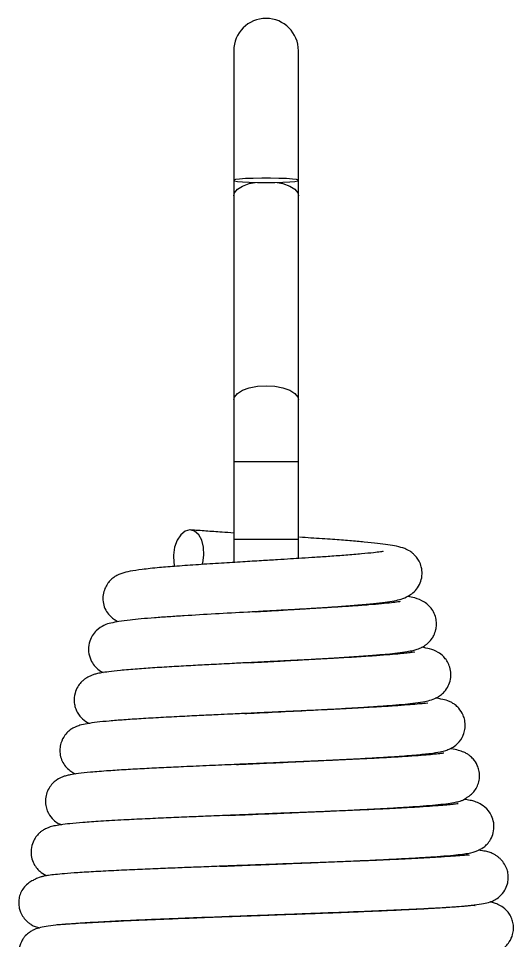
# Model space of a CAD drawing. Header units: centimetres. Extents: x -0.9 to 6.4, y -6.5 to 6.6.
# Drawn here: x -0.88 to 0.879, y 3.375 to 6.65 of the extents above; entities that cross this region are included whole.
import ezdxf

# ---------------------------------------------------------------- set-up
doc = ezdxf.new("R2010")
doc.units = ezdxf.units.CM

msp = doc.modelspace()

# ---------------------------------------------------------------- linework, layer by layer
at = {"color": 7, "linetype": 'Continuous', "lineweight": 25}
for p, q in [((-0.115, 6.535), (-0.115, 4.7176)), ((0.115, 4.7313), (0.115, 6.535)), ((-0.115, 5.076), (0.115, 5.076)), ((-0.115, 4.8), (0.115, 4.8))]:
    msp.add_line(p, q, dxfattribs=at)
at = {"color": 7, "linetype": 'Continuous', "lineweight": 25, "flags": 128}
for points in [[(-0.115, 6.0202), (-0.1126, 6.0305), (-0.1021, 6.0434), (-0.084, 6.0546), (-0.0598, 6.0633), (-0.039, 6.0676)], [(0, 6.0672), (0.031, 6.0675), (0.0598, 6.0683), (0.084, 6.0697), (0.1021, 6.0714), (0.1126, 6.0734), (0.1147, 6.0755), (0.1084, 6.0776), (0.094, 6.0794), (0.0726, 6.081), (0.0458, 6.0821), (0.0157, 6.0827), (-0.0157, 6.0827), (-0.0458, 6.0821), (-0.0726, 6.081), (-0.094, 6.0794), (-0.1084, 6.0776), (-0.1147, 6.0755), (-0.1126, 6.0734), (-0.1021, 6.0714), (-0.084, 6.0697), (-0.0598, 6.0683), (-0.031, 6.0675), (0, 6.0672)], [(0.039, 6.0676), (0.0598, 6.0633), (0.084, 6.0546), (0.1021, 6.0434), (0.1126, 6.0305), (0.115, 6.0202)], [(-0.115, 5.2952), (-0.1126, 5.3054), (-0.1021, 5.3184), (-0.084, 5.3296), (-0.0598, 5.3383), (-0.031, 5.3437), (0, 5.3456)], [(0, 5.3456), (0.031, 5.3437), (0.0598, 5.3383), (0.084, 5.3296), (0.1021, 5.3184), (0.1126, 5.3054), (0.115, 5.2952)], [(-0.2704, 4.8336), (-0.2873, 4.8291), (-0.3029, 4.8164), (-0.3159, 4.7966), (-0.3248, 4.7716), (-0.3289, 4.7439), (-0.3276, 4.7162), (-0.3251, 4.7035)], [(-0.2266, 4.7103), (-0.225, 4.7164), (-0.2209, 4.7441), (-0.2222, 4.7718), (-0.2286, 4.7967), (-0.2395, 4.8165), (-0.2539, 4.8292), (-0.2704, 4.8336)]]:
    msp.add_lwpolyline(points, dxfattribs=at)
at = {"color": 7, "linetype": 'Continuous', "lineweight": 25}
msp.add_arc((0, 6.535), 0.115, 0, 180, dxfattribs=at)
for points, knots in [([(-0.115, 4.8224), (-0.129, 4.8233), (-0.1632, 4.8256), (-0.2153, 4.8293), (-0.2501, 4.8321), (-0.2679, 4.8335)], [0, 0, 0, 0, 0.252449, 0.6185, 1, 1, 1, 1]), ([(-0.0366, 4.5429), (-0.0361, 4.5429), (-0.0151, 4.5442), (0.0287, 4.5468), (0.0895, 4.5505), (0.1517, 4.5544), (0.211, 4.5582), (0.2717, 4.5625), (0.3294, 4.567), (0.3807, 4.5717), (0.4224, 4.5764), (0.4541, 4.5814), (0.4791, 4.5871), (0.5017, 4.5957), (0.5227, 4.6099), (0.5386, 4.6269), (0.5504, 4.6497), (0.5554, 4.6754), (0.5527, 4.7011), (0.5448, 4.7215), (0.5351, 4.7362), (0.5261, 4.746), (0.5175, 4.7533), (0.5055, 4.7615), (0.4899, 4.7686), (0.4577, 4.7776), (0.4095, 4.7844), (0.3501, 4.7904), (0.2971, 4.7949), (0.234, 4.7996), (0.1736, 4.8038), (0.1324, 4.8064), (0.1189, 4.8073)], [0, 0, 0, 0, 0.001127, 0.041594, 0.084956, 0.121284, 0.167512, 0.209621, 0.258116, 0.310953, 0.358053, 0.398292, 0.431938, 0.463418, 0.482777, 0.505305, 0.527247, 0.54722, 0.565088, 0.580331, 0.592745, 0.602569, 0.610186, 0.618706, 0.649187, 0.696114, 0.779405, 0.82532, 0.870494, 0.917935, 0.973022, 1, 1, 1, 1]), ([(0.4153, 4.7553), (0.4156, 4.7556), (0.4174, 4.7573), (0.4061, 4.755), (0.382, 4.7525), (0.3398, 4.748), (0.2866, 4.7436), (0.2301, 4.7395), (0.1769, 4.7359), (0.1297, 4.7328), (0.0853, 4.7301), (0.0376, 4.7272), (-0.0193, 4.7238), (-0.0865, 4.7197), (-0.1625, 4.7151), (-0.2422, 4.7099), (-0.3165, 4.7047), (-0.3844, 4.6991), (-0.4399, 4.6934), (-0.4823, 4.687), (-0.5082, 4.681), (-0.5256, 4.674), (-0.5388, 4.6669), (-0.5535, 4.6546), (-0.5647, 4.6408), (-0.5737, 4.6244), (-0.5797, 4.6035), (-0.5803, 4.5785), (-0.5734, 4.5534), (-0.5611, 4.534), (-0.5492, 4.5228), (-0.5405, 4.5166), (-0.537, 4.5143), (-0.5349, 4.5129), (-0.5331, 4.5118), (-0.5311, 4.5105), (-0.5287, 4.5089), (-0.5297, 4.5085), (-0.5282, 4.5076), (-0.5275, 4.5071)], [0, 0, 0, 0, 0.006802, 0.040468, 0.081136, 0.129044, 0.178893, 0.222837, 0.260668, 0.292278, 0.318287, 0.347863, 0.383873, 0.4264, 0.475523, 0.531347, 0.589383, 0.642577, 0.705835, 0.76038, 0.805733, 0.831351, 0.849506, 0.864369, 0.874595, 0.887274, 0.902533, 0.918512, 0.934423, 0.950815, 0.964526, 0.969036, 0.970873, 0.972534, 0.974124, 0.975755, 0.979495, 0.989957, 1, 1, 1, 1]), ([(-0.0567, 4.362), (-0.0472, 4.3626), (-0.0227, 4.3639), (0.0167, 4.366), (0.0642, 4.3686), (0.1172, 4.3715), (0.1783, 4.375), (0.2456, 4.379), (0.3146, 4.3835), (0.3773, 4.388), (0.4282, 4.3924), (0.469, 4.3967), (0.4992, 4.4009), (0.5204, 4.405), (0.5374, 4.4096), (0.5505, 4.4147), (0.5623, 4.4215), (0.5741, 4.4299), (0.5863, 4.4424), (0.5971, 4.4601), (0.6033, 4.4772), (0.6059, 4.4965), (0.6047, 4.5162), (0.5977, 4.5385), (0.5854, 4.5579), (0.5702, 4.5725), (0.549, 4.5855), (0.5241, 4.5937), (0.5081, 4.5963), (0.5019, 4.5973)], [0, 0, 0, 0, 0.023976, 0.061775, 0.098712, 0.143657, 0.196662, 0.257745, 0.326915, 0.399514, 0.464135, 0.520307, 0.582052, 0.62881, 0.661175, 0.696812, 0.710503, 0.721925, 0.745375, 0.759005, 0.778593, 0.793112, 0.810699, 0.830907, 0.853441, 0.879604, 0.910032, 0.965532, 1, 1, 1, 1]), ([(0.4762, 4.5786), (0.4764, 4.5787), (0.4776, 4.5793), (0.4682, 4.5774), (0.4466, 4.5746), (0.4116, 4.571), (0.367, 4.5672), (0.3147, 4.5634), (0.2563, 4.5595), (0.1935, 4.5557), (0.1281, 4.5519), (0.0624, 4.5483), (-0.0022, 4.5448), (-0.0838, 4.5403), (-0.1829, 4.5349), (-0.2757, 4.5294), (-0.3461, 4.5248), (-0.398, 4.5211), (-0.4444, 4.5173), (-0.4867, 4.5131), (-0.522, 4.5087), (-0.5506, 4.5028), (-0.5717, 4.4973), (-0.6, 4.4805), (-0.6192, 4.4568), (-0.63, 4.4311), (-0.6323, 4.4009), (-0.6246, 4.3725), (-0.6116, 4.3521), (-0.595, 4.3356), (-0.5851, 4.3301), (-0.5789, 4.3267)], [0, 0, 0, 0, 0.008105, 0.042068, 0.082499, 0.1249, 0.166865, 0.208336, 0.24923, 0.289493, 0.328959, 0.367159, 0.404037, 0.439569, 0.506545, 0.575711, 0.613018, 0.652143, 0.693125, 0.732799, 0.779832, 0.820295, 0.855095, 0.882318, 0.898351, 0.916043, 0.93488, 0.953241, 0.968199, 0.980087, 1, 1, 1, 1]), ([(0.5264, 4.3991), (0.5267, 4.3992), (0.5288, 4.4004), (0.5185, 4.3979), (0.5017, 4.3961), (0.4757, 4.3932), (0.4397, 4.39), (0.3913, 4.3864), (0.3302, 4.3824), (0.2605, 4.3783), (0.1887, 4.3744), (0.1206, 4.3709), (0.0586, 4.3678), (-0.0006, 4.3648), (-0.0596, 4.3619), (-0.1255, 4.3586), (-0.1927, 4.3552), (-0.2618, 4.3516), (-0.3297, 4.3478), (-0.3966, 4.3437), (-0.4616, 4.3392), (-0.5165, 4.3346), (-0.5574, 4.3301), (-0.5839, 4.3262), (-0.6008, 4.3228), (-0.6138, 4.3191), (-0.6259, 4.3145), (-0.637, 4.3089), (-0.6489, 4.3001), (-0.6591, 4.2904), (-0.6705, 4.2753), (-0.6805, 4.252), (-0.6828, 4.2275), (-0.6794, 4.2063), (-0.6728, 4.1887), (-0.6633, 4.1735), (-0.6483, 4.1579), (-0.6363, 4.1494), (-0.6276, 4.1463), (-0.6273, 4.1463)], [0, 0, 0, 0, 0.004257, 0.029146, 0.056193, 0.087208, 0.122224, 0.161279, 0.204392, 0.249646, 0.291143, 0.328437, 0.36149, 0.390254, 0.421899, 0.454417, 0.494946, 0.530675, 0.571024, 0.616054, 0.661018, 0.713444, 0.757244, 0.792303, 0.81853, 0.836504, 0.850977, 0.86822, 0.875215, 0.882995, 0.893765, 0.90792, 0.924878, 0.934133, 0.943829, 0.955538, 0.970366, 0.999073, 1, 1, 1, 1]), ([(-0.0752, 4.1814), (-0.058, 4.1823), (-0.0008, 4.1851), (0.097, 4.1899), (0.1942, 4.1949), (0.2693, 4.199), (0.3272, 4.2024), (0.3841, 4.206), (0.4376, 4.2098), (0.4835, 4.2137), (0.5237, 4.2178), (0.5559, 4.2222), (0.5807, 4.2275), (0.5994, 4.2333), (0.6198, 4.2456), (0.6346, 4.2589), (0.6479, 4.2785), (0.656, 4.3023), (0.6572, 4.3278), (0.6517, 4.3511), (0.6423, 4.3693), (0.628, 4.387), (0.606, 4.4027), (0.5819, 4.4115), (0.5625, 4.4149), (0.5532, 4.4166)], [0, 0, 0, 0, 0.04018, 0.133663, 0.223489, 0.272155, 0.32394, 0.37885, 0.436905, 0.496795, 0.551347, 0.614276, 0.666207, 0.70991, 0.727189, 0.746351, 0.767914, 0.789571, 0.810462, 0.829988, 0.847968, 0.864747, 0.896825, 0.950084, 1, 1, 1, 1]), ([(-0.1046, 4.0004), (-0.0961, 4.0008), (-0.0666, 4.0021), (-0.0143, 4.0045), (0.0538, 4.0076), (0.1277, 4.011), (0.2007, 4.0145), (0.2712, 4.0179), (0.3373, 4.0214), (0.4032, 4.0251), (0.4715, 4.0295), (0.5329, 4.0342), (0.5826, 4.0393), (0.6148, 4.0442), (0.6373, 4.0497), (0.6533, 4.0555), (0.6745, 4.0676), (0.6944, 4.0898), (0.7045, 4.1144), (0.708, 4.1353), (0.7064, 4.1566), (0.6992, 4.1794), (0.6874, 4.1981), (0.6728, 4.2113), (0.6639, 4.2176), (0.6559, 4.2221), (0.642, 4.2279), (0.6258, 4.2324), (0.6087, 4.235), (0.602, 4.2361)], [0, 0, 0, 0, 0.017872, 0.062697, 0.109023, 0.160248, 0.218473, 0.266759, 0.31899, 0.375181, 0.435335, 0.514433, 0.582577, 0.639872, 0.675864, 0.706118, 0.734282, 0.76507, 0.781352, 0.797661, 0.813757, 0.828259, 0.85027, 0.864237, 0.872021, 0.890629, 0.917956, 0.96791, 1, 1, 1, 1]), ([(0.5732, 4.2173), (0.5733, 4.2174), (0.5744, 4.2184), (0.5666, 4.2172), (0.5502, 4.2159), (0.5214, 4.2132), (0.4805, 4.21), (0.4259, 4.2063), (0.3567, 4.2022), (0.2752, 4.1978), (0.1897, 4.1936), (0.1094, 4.1898), (0.0401, 4.1867), (-0.0166, 4.1841), (-0.06, 4.1821), (-0.0949, 4.1805), (-0.1305, 4.1789), (-0.1756, 4.1768), (-0.2334, 4.174), (-0.3021, 4.1707), (-0.3748, 4.1669), (-0.4443, 4.1629), (-0.5055, 4.1588), (-0.5577, 4.1547), (-0.6013, 4.1503), (-0.6355, 4.1454), (-0.6597, 4.1402), (-0.6763, 4.1346), (-0.687, 4.1292), (-0.6948, 4.1239), (-0.7036, 4.1169), (-0.7173, 4.1025), (-0.7289, 4.0802), (-0.7335, 4.054), (-0.7318, 4.0317), (-0.7246, 4.0104), (-0.7127, 3.9925), (-0.6984, 3.9793), (-0.6858, 3.9706), (-0.6786, 3.9676), (-0.6765, 3.9667)], [0, 0, 0, 0, 0.004286, 0.032059, 0.063628, 0.098283, 0.136049, 0.176918, 0.22089, 0.267948, 0.313753, 0.353381, 0.386766, 0.413872, 0.43465, 0.449083, 0.464291, 0.486329, 0.515226, 0.551014, 0.593223, 0.635879, 0.677306, 0.717574, 0.756736, 0.794862, 0.829042, 0.854916, 0.872398, 0.878094, 0.882283, 0.893342, 0.909929, 0.920527, 0.932932, 0.947526, 0.964444, 0.98117, 0.994515, 1, 1, 1, 1]), ([(0.6318, 4.0404), (0.6319, 4.0404), (0.6325, 4.0408), (0.628, 4.0398), (0.6163, 4.0384), (0.5936, 4.0359), (0.5606, 4.033), (0.5177, 4.0299), (0.4615, 4.0263), (0.3956, 4.0227), (0.3266, 4.0192), (0.261, 4.0161), (0.2015, 4.0134), (0.1457, 4.011), (0.091, 4.0086), (0.0307, 4.0061), (-0.0377, 4.0032), (-0.1171, 3.9999), (-0.2045, 3.9961), (-0.288, 3.9924), (-0.3648, 3.9888), (-0.4337, 3.9853), (-0.4999, 3.9817), (-0.5656, 3.9775), (-0.6222, 3.9731), (-0.6657, 3.9686), (-0.6923, 3.9646), (-0.7099, 3.9606), (-0.7225, 3.9568), (-0.7398, 3.9488), (-0.7561, 3.936), (-0.769, 3.9211), (-0.7793, 3.9012), (-0.7845, 3.8786), (-0.7837, 3.8555), (-0.7764, 3.83), (-0.7608, 3.8071), (-0.7411, 3.7913), (-0.7317, 3.7882), (-0.7266, 3.7865)], [0, 0, 0, 0, 0.00066, 0.019217, 0.045232, 0.078842, 0.109107, 0.14374, 0.182776, 0.223894, 0.261029, 0.293835, 0.322259, 0.34627, 0.371476, 0.396872, 0.427397, 0.46308, 0.503345, 0.54697, 0.581912, 0.618767, 0.657558, 0.698325, 0.750193, 0.793872, 0.82932, 0.850491, 0.867527, 0.884566, 0.894116, 0.904859, 0.916442, 0.927812, 0.938713, 0.948745, 0.96612, 0.981541, 1, 1, 1, 1]), ([(-0.1331, 3.8196), (-0.1248, 3.8199), (-0.0943, 3.8212), (-0.0465, 3.8232), (0.006, 3.8254), (0.0548, 3.8275), (0.1126, 3.8299), (0.1879, 3.8332), (0.2672, 3.8367), (0.3424, 3.8403), (0.4077, 3.8436), (0.4679, 3.847), (0.5225, 3.8505), (0.571, 3.8541), (0.6129, 3.8578), (0.647, 3.8619), (0.6721, 3.866), (0.689, 3.8699), (0.699, 3.8735), (0.7045, 3.8765), (0.7062, 3.8781), (0.708, 3.8794), (0.71, 3.8807), (0.7129, 3.8826), (0.7168, 3.885), (0.7214, 3.8883), (0.7292, 3.8943), (0.7391, 3.9039), (0.7491, 3.9187), (0.7566, 3.9386), (0.759, 3.96), (0.7567, 3.9796), (0.7496, 4.0006), (0.7381, 4.0184), (0.7254, 4.0301), (0.7183, 4.0353), (0.7111, 4.04), (0.6998, 4.0456), (0.6823, 4.051), (0.6668, 4.0545), (0.6543, 4.0561), (0.6533, 4.0563)], [0, 0, 0, 0, 0.015724, 0.058203, 0.088817, 0.113432, 0.149099, 0.196884, 0.256697, 0.30522, 0.353547, 0.401738, 0.449838, 0.497879, 0.545903, 0.593962, 0.63897, 0.678086, 0.711231, 0.738326, 0.749545, 0.754136, 0.75793, 0.76115, 0.764173, 0.767478, 0.771476, 0.782526, 0.796144, 0.809177, 0.822085, 0.835302, 0.84732, 0.865881, 0.878163, 0.883894, 0.891151, 0.910697, 0.947618, 0.99573, 1, 1, 1, 1]), ([(-0.1644, 3.6387), (-0.1414, 3.6396), (-0.0933, 3.6416), (-0.0246, 3.6442), (0.0344, 3.6466), (0.083, 3.6485), (0.1338, 3.6505), (0.1986, 3.6531), (0.2804, 3.6565), (0.3659, 3.6602), (0.4466, 3.6641), (0.5148, 3.6676), (0.5724, 3.6711), (0.6231, 3.6746), (0.6649, 3.6782), (0.698, 3.6819), (0.7225, 3.6858), (0.7437, 3.6902), (0.7673, 3.7019), (0.7826, 3.7143), (0.7955, 3.7295), (0.8065, 3.7516), (0.811, 3.7793), (0.8068, 3.8061), (0.794, 3.8337), (0.7722, 3.8551), (0.7479, 3.867), (0.7331, 3.8711), (0.7186, 3.8744), (0.7072, 3.8758), (0.7036, 3.8763)], [0, 0, 0, 0, 0.042737, 0.08913, 0.124772, 0.149799, 0.177832, 0.217982, 0.270238, 0.334576, 0.3907, 0.446704, 0.498419, 0.545879, 0.602534, 0.651693, 0.693362, 0.745492, 0.769276, 0.781716, 0.795775, 0.812165, 0.830752, 0.848657, 0.86503, 0.892401, 0.915113, 0.944928, 0.98295, 1, 1, 1, 1]), ([(0.6823, 3.8604), (0.6823, 3.8605), (0.6825, 3.8608), (0.6781, 3.8601), (0.6675, 3.8589), (0.6485, 3.8569), (0.6201, 3.8544), (0.5814, 3.8515), (0.5345, 3.8485), (0.4818, 3.8456), (0.4191, 3.8424), (0.3459, 3.8389), (0.2627, 3.8353), (0.1809, 3.8319), (0.1052, 3.8289), (0.0401, 3.8264), (-0.0169, 3.8241), (-0.0741, 3.8219), (-0.1402, 3.8193), (-0.2117, 3.8164), (-0.2851, 3.8134), (-0.3577, 3.8103), (-0.4329, 3.8069), (-0.5122, 3.803), (-0.587, 3.7988), (-0.6502, 3.7944), (-0.6964, 3.7903), (-0.7295, 3.7864), (-0.7529, 3.7823), (-0.7682, 3.7784), (-0.7824, 3.7727), (-0.7942, 3.766), (-0.8056, 3.757), (-0.8159, 3.7462), (-0.8269, 3.7293), (-0.835, 3.7053), (-0.8356, 3.6779), (-0.8285, 3.6533), (-0.8171, 3.6343), (-0.8014, 3.6177), (-0.7863, 3.6083), (-0.7799, 3.6059), (-0.7786, 3.6053)], [0, 0, 0, 0, 0.0050718, 0.0237545, 0.0458687, 0.0714634, 0.1005615, 0.1329489, 0.1655653, 0.1974289, 0.2285329, 0.2687788, 0.3076045, 0.3446481, 0.3772119, 0.40472, 0.4271471, 0.4488723, 0.47679, 0.5110099, 0.5408519, 0.5742848, 0.611339, 0.6511102, 0.7007412, 0.7455002, 0.7853781, 0.8203707, 0.8504585, 0.8752895, 0.8899959, 0.9017809, 0.907232, 0.9143066, 0.9235484, 0.9352019, 0.9478827, 0.9596385, 0.9702806, 0.9796529, 0.9956014, 1, 1, 1, 1]), ([(0.7214, 3.6769), (0.7215, 3.6772), (0.7222, 3.6787), (0.7139, 3.678), (0.6959, 3.6768), (0.6653, 3.6744), (0.6226, 3.6715), (0.5696, 3.6683), (0.5107, 3.6653), (0.4489, 3.6624), (0.3798, 3.6593), (0.3046, 3.6563), (0.2252, 3.6531), (0.1402, 3.6499), (0.049, 3.6466), (-0.0382, 3.6434), (-0.1122, 3.6407), (-0.1792, 3.6382), (-0.2469, 3.6356), (-0.3169, 3.6329), (-0.3867, 3.6301), (-0.4603, 3.627), (-0.535, 3.6235), (-0.6067, 3.6198), (-0.6676, 3.6161), (-0.7143, 3.6126), (-0.7476, 3.6096), (-0.7705, 3.6068), (-0.7847, 3.6045), (-0.7936, 3.6025), (-0.7991, 3.6011), (-0.8085, 3.5977), (-0.817, 3.5943), (-0.8297, 3.5882), (-0.8444, 3.5788), (-0.8584, 3.5662), (-0.8699, 3.5499), (-0.8771, 3.5309), (-0.8796, 3.5112), (-0.877, 3.4862), (-0.8676, 3.4637), (-0.8541, 3.4468), (-0.8411, 3.4357), (-0.8311, 3.4295), (-0.8197, 3.4241), (-0.8097, 3.4215), (-0.8042, 3.4201)], [0, 0, 0, 0, 0.0066028, 0.0310615, 0.0584556, 0.0888434, 0.1222243, 0.1569047, 0.1898929, 0.2211049, 0.2505282, 0.2869419, 0.3201095, 0.3499991, 0.3898312, 0.4276553, 0.451971, 0.4768504, 0.5071763, 0.533825, 0.5638396, 0.5972453, 0.6340388, 0.6742669, 0.7154371, 0.7505303, 0.7791174, 0.8033895, 0.819473, 0.8239805, 0.8269819, 0.8309341, 0.8369613, 0.8463539, 0.8592606, 0.8757273, 0.8915251, 0.9044373, 0.9146378, 0.922687, 0.935495, 0.9445849, 0.9507625, 0.9591558, 0.9775488, 1, 1, 1, 1]), ([(-0.7434, 3.4326), (-0.7422, 3.4324), (-0.7395, 3.4317), (-0.7207, 3.4332), (-0.689, 3.4353), (-0.6446, 3.438), (-0.5897, 3.4411), (-0.5255, 3.4444), (-0.453, 3.4477), (-0.3747, 3.451), (-0.296, 3.4542), (-0.2169, 3.4572), (-0.1438, 3.46), (-0.081, 3.4623), (-0.0321, 3.4641), (0.016, 3.4658), (0.0763, 3.468), (0.1459, 3.4706), (0.2212, 3.4734), (0.2986, 3.4764), (0.381, 3.4798), (0.4618, 3.4833), (0.5354, 3.4869), (0.5981, 3.4903), (0.6506, 3.4936), (0.6983, 3.4972), (0.7391, 3.5012), (0.7726, 3.5062), (0.7925, 3.5106), (0.8099, 3.5174), (0.8293, 3.5293), (0.8483, 3.5517), (0.8573, 3.5735), (0.8606, 3.5925), (0.8602, 3.6103), (0.8564, 3.6286), (0.8475, 3.6477), (0.8372, 3.6603), (0.8291, 3.6678), (0.8254, 3.6708), (0.8219, 3.6734), (0.8174, 3.6766), (0.8112, 3.6804), (0.8058, 3.6833), (0.7971, 3.6872), (0.7833, 3.6912), (0.7692, 3.6942), (0.7569, 3.6957), (0.7544, 3.696)], [0, 0, 0, 0, 0.024243, 0.057057, 0.091782, 0.126533, 0.161259, 0.195897, 0.230399, 0.264746, 0.297444, 0.325832, 0.356886, 0.380184, 0.395734, 0.411095, 0.433331, 0.462433, 0.48876, 0.518945, 0.552983, 0.589652, 0.62475, 0.657943, 0.689257, 0.718723, 0.755154, 0.788359, 0.818088, 0.835741, 0.849553, 0.861563, 0.87156, 0.878977, 0.884777, 0.891574, 0.899396, 0.90783, 0.909726, 0.911539, 0.913368, 0.915308, 0.919788, 0.92862, 0.939604, 0.963334, 0.992447, 1, 1, 1, 1]), ([(-0.7459, 3.2514), (-0.746, 3.2513), (-0.7467, 3.2506), (-0.7413, 3.2511), (-0.7299, 3.2518), (-0.7101, 3.2534), (-0.6819, 3.2554), (-0.6439, 3.2579), (-0.5955, 3.2608), (-0.5356, 3.2639), (-0.4637, 3.2673), (-0.3825, 3.2708), (-0.2902, 3.2745), (-0.1949, 3.2781), (-0.1035, 3.2815), (-0.0293, 3.2842), (0.0269, 3.2862), (0.0737, 3.2879), (0.1242, 3.2897), (0.1904, 3.2922), (0.2751, 3.2954), (0.3635, 3.2989), (0.4471, 3.3024), (0.52, 3.3057), (0.5864, 3.3091), (0.6459, 3.3126), (0.6982, 3.3163), (0.7428, 3.3204), (0.778, 3.3248), (0.8029, 3.3295), (0.8198, 3.3345), (0.83, 3.339), (0.8372, 3.3434), (0.8413, 3.3462), (0.8463, 3.3501), (0.8543, 3.3574), (0.8663, 3.3717), (0.8759, 3.393), (0.8794, 3.416), (0.8783, 3.435), (0.8731, 3.4533), (0.862, 3.4744), (0.8449, 3.4916), (0.8235, 3.5039), (0.8073, 3.5098), (0.7996, 3.5114), (0.7957, 3.5122)], [0, 0, 0, 0, 0.003549, 0.023793, 0.046825, 0.07195, 0.099182, 0.128522, 0.159961, 0.193488, 0.229097, 0.266742, 0.302941, 0.345088, 0.380238, 0.408387, 0.429507, 0.443945, 0.461637, 0.487124, 0.520411, 0.561497, 0.596016, 0.630397, 0.664575, 0.69859, 0.732475, 0.766265, 0.799994, 0.829945, 0.853254, 0.869868, 0.875678, 0.879876, 0.882699, 0.885716, 0.894102, 0.906096, 0.91352, 0.921718, 0.930754, 0.940692, 0.960197, 0.97449, 0.987244, 1, 1, 1, 1]), ([(0.7421, 3.4992), (0.7421, 3.4993), (0.7425, 3.4998), (0.7377, 3.4993), (0.726, 3.4984), (0.7025, 3.4962), (0.6649, 3.4935), (0.6111, 3.4901), (0.5452, 3.4866), (0.4742, 3.4832), (0.4032, 3.4801), (0.3284, 3.4771), (0.2528, 3.4741), (0.1792, 3.4713), (0.1027, 3.4685), (0.0177, 3.4654), (-0.0818, 3.4618), (-0.1898, 3.4578), (-0.2927, 3.4539), (-0.3887, 3.4501), (-0.4747, 3.4464), (-0.5594, 3.4423), (-0.6359, 3.4381), (-0.6987, 3.4339), (-0.7464, 3.4297), (-0.781, 3.4253), (-0.8063, 3.4203), (-0.8249, 3.4138), (-0.8389, 3.4061), (-0.8521, 3.3954), (-0.8627, 3.3824), (-0.8728, 3.3656), (-0.8806, 3.3395), (-0.878, 3.307), (-0.8663, 3.2818), (-0.8542, 3.2672), (-0.8429, 3.257), (-0.832, 3.2499), (-0.8222, 3.2452), (-0.8136, 3.242), (-0.809, 3.2406), (-0.8065, 3.2399)], [0, 0, 0, 0, 0.0008127, 0.0148483, 0.0350942, 0.061651, 0.0945634, 0.1338427, 0.1741261, 0.2111862, 0.2450131, 0.2755815, 0.3112457, 0.341078, 0.3658723, 0.4030145, 0.4415601, 0.4831733, 0.5318537, 0.5683746, 0.6081453, 0.6511942, 0.6975319, 0.7426322, 0.78261, 0.8175236, 0.847441, 0.8724387, 0.887816, 0.8999126, 0.9053238, 0.9108338, 0.9236988, 0.9384913, 0.9503573, 0.9581476, 0.9627097, 0.9715163, 0.9822011, 0.9905818, 1, 1, 1, 1])]:
    msp.add_open_spline(points, degree=3, knots=knots, dxfattribs=at)

doc.saveas('drawing.dxf')
